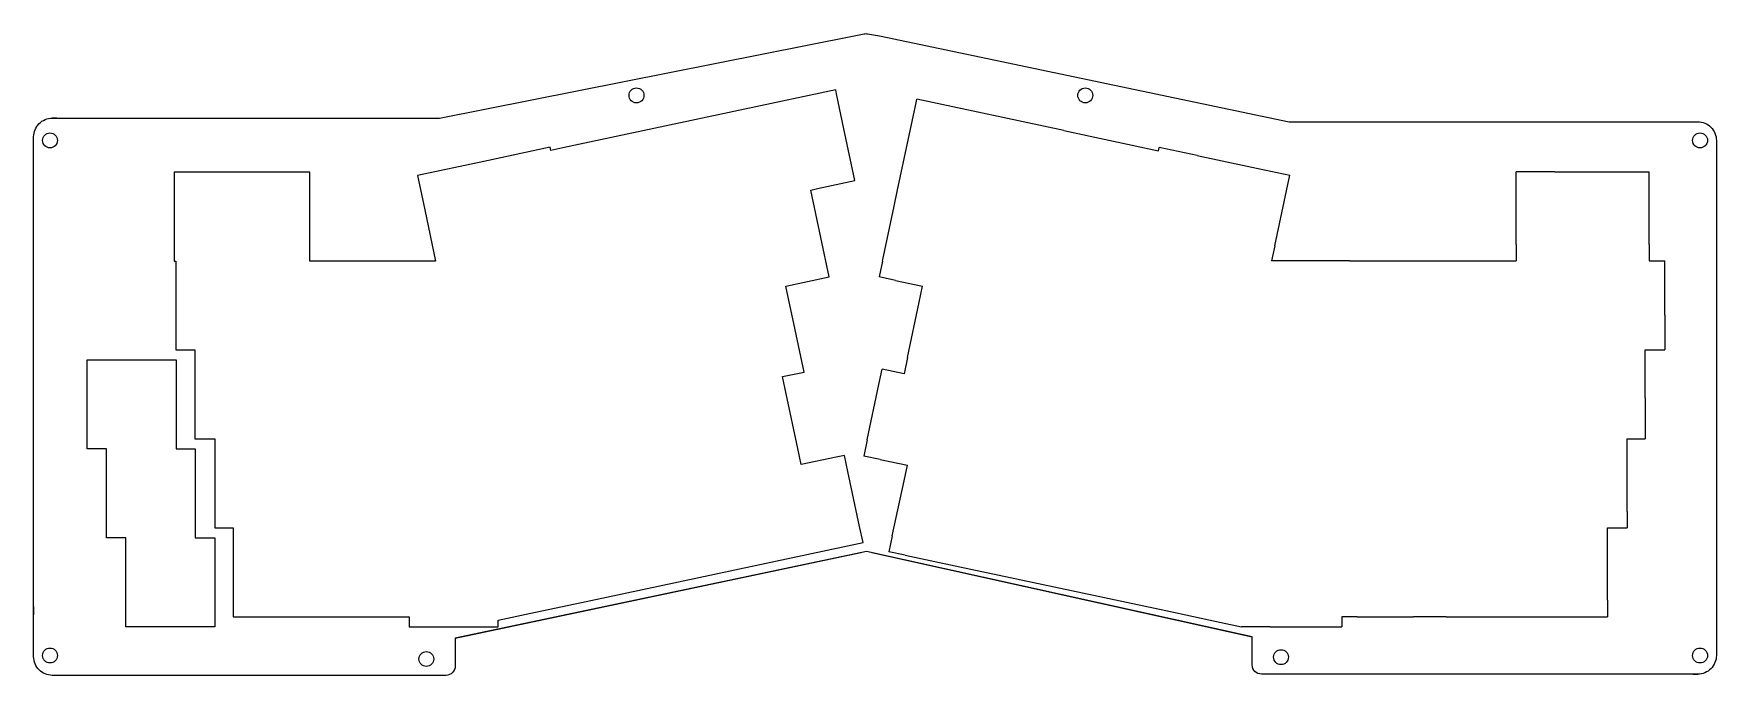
# Model space of a CAD drawing. Header units: millimetres. Extents: x -360 to 0, y 548 to 685.
import ezdxf

# ---------------------------------------------------------------- set-up
doc = ezdxf.new("R2010")
doc.units = ezdxf.units.MM
doc.layers.get('0').update_dxf_attribs({"linetype": 'CONTINUOUS'})

msp = doc.modelspace()

# ---------------------------------------------------------------- linework, layer by layer
for p, q in [((-170.97, 670.45), (-170.81, 671.23)), ((-139.31, 664.52), (-170.81, 671.23)), ((-355.02, 667.18), (-356.02, 667.18)), ((-174.95, 651.8), (-170.97, 670.45)), ((-139.31, 664.52), (-119.03, 660.21)), ((-119.03, 660.21), (-118.89, 660.88)), ((-110.79, 659.16), (-118.89, 660.88)), ((-110.79, 659.16), (-99.05, 656.67)), ((-99.05, 656.67), (-90.93, 654.95)), ((-91.63, 651.64), (-90.93, 654.95)), ((-34.18, 655.67), (-42.47, 655.67)), ((-42.47, 652.15), (-42.47, 655.67)), ((-34.18, 655.67), (-22.2, 655.67)), ((-22.2, 655.67), (-13.91, 655.67)), ((-13.91, 652.15), (-13.91, 655.67)), ((-175.69, 648.32), (-174.95, 651.8)), ((-94.15, 639.83), (-91.63, 651.64)), ((-42.47, 640.13), (-42.47, 652.15)), ((-13.91, 640.13), (-13.91, 652.15)), ((-178.2, 636.54), (-175.69, 648.32)), ((-94.15, 639.83), (-94.84, 636.58)), ((-42.47, 640.13), (-42.47, 636.58)), ((-13.91, 640.13), (-13.91, 636.63)), ((-178.2, 636.54), (-178.92, 633.16)), ((-78.12, 636.58), (-94.84, 636.58)), ((-78.12, 636.58), (-66.14, 636.58)), ((-66.14, 636.58), (-42.47, 636.58)), ((-13.91, 636.63), (-10.62, 636.63)), ((-10.62, 625), (-10.62, 636.63)), ((-175.42, 632.42), (-178.92, 633.16)), ((-175.42, 632.42), (-169.58, 631.17)), ((-170.31, 627.76), (-169.58, 631.17)), ((-172.82, 615.92), (-170.31, 627.76)), ((-10.62, 625), (-10.62, 617.54)), ((-14.79, 617.54), (-13.73, 617.54)), ((-14.79, 607.23), (-14.79, 617.54)), ((-13.73, 617.54), (-10.62, 617.54)), ((-178.94, 610.11), (-178.25, 613.39)), ((-173.57, 612.39), (-178.25, 613.39)), ((-172.82, 615.92), (-173.57, 612.39)), ((-181.46, 598.27), (-178.94, 610.11)), ((-14.79, 607.23), (-14.79, 598.47)), ((-18.67, 598.47), (-18.09, 598.47)), ((-18.67, 597.45), (-18.67, 598.47)), ((-18.09, 598.47), (-14.79, 598.47)), ((-181.46, 598.27), (-182.2, 594.78)), ((-178.7, 594.04), (-182.2, 594.78)), ((-18.67, 594.96), (-18.67, 597.45)), ((-18.67, 582.93), (-18.67, 594.96)), ((-183.08, 579.71), (-185.58, 591.48)), ((-178.7, 594.04), (-172.86, 592.8)), ((-173.57, 589.5), (-172.86, 592.8)), ((-176.08, 577.69), (-173.57, 589.5)), ((-18.67, 582.93), (-18.67, 579.42)), ((-176.08, 577.69), (-176.81, 574.29)), ((-22.84, 579.42), (-18.67, 579.42)), ((-22.84, 575.91), (-22.84, 579.42)), ((-269.72, 555.8), (-182.81, 574.09)), ((-180.49, 574.09), (-98.99, 556.05)), ((-173.32, 573.54), (-176.81, 574.29)), ((-173.32, 573.54), (-161.64, 571.05)), ((-22.84, 563.88), (-22.84, 575.91)), ((-161.64, 571.05), (-117.45, 561.66)), ((-360.02, 562.56), (-360.02, 560.8)), ((-360.02, 562.56), (-360.02, 560.8)), ((-22.84, 563.88), (-22.84, 560.37)), ((-117.45, 561.66), (-105.65, 559.14)), ((-105.65, 559.14), (-101.27, 558.21)), ((-79.77, 560.37), (-79.77, 558.21)), ((-76.47, 560.37), (-79.77, 560.37)), ((-76.47, 560.37), (-64.45, 560.37)), ((-57.42, 560.37), (-64.45, 560.37)), ((-57.42, 560.37), (-26.35, 560.37)), ((-26.35, 560.37), (-22.84, 560.37)), ((-260.5, 557.74), (-260.5, 557.74)), ((-95.1, 558.21), (-101.27, 558.21)), ((-95.1, 558.21), (-83.08, 558.21)), ((-83.08, 558.21), (-79.77, 558.21)), ((-274.22, 551.3), (-274.3, 551.3)), ((-4.55, 548.05), (-3.55, 548.05))]:
    msp.add_line(p, q)
msp.add_lwpolyline([(-360.02, 663.18, -0.414214), (-356.02, 667.18), (-348.97, 667.18), (-273.05, 667.18), (-184.25, 684.83), (-182.11, 685.25, -0.095606), (-181.36, 685.26), (-178.85, 684.79), (-91.05, 666.41), (-10.6, 666.41), (-3.55, 666.41, -0.414214), (0.45, 662.41), (0.45, 653.41), (0.45, 653.41), (0.45, 561.05), (0.45, 552.05, -0.414214), (-3.55, 548.05), (-10.6, 548.05), (-96.99, 548.05, -0.414214), (-98.99, 550.05), (-98.99, 556.05), (-181.64, 574.34), (-269.72, 555.8), (-269.72, 549.8, -0.414214), (-271.72, 547.8), (-349.18, 547.8), (-356.02, 547.8, -0.414214), (-360.02, 551.8), (-360.02, 654.21, 0.001576), (-360.02, 654.18)], format="xyb", close=True)
for points in [[(-183.08, 579.71), (-185.58, 591.48), (-186.31, 594.92), (-188.11, 594.54), (-195.6, 592.94), (-196.33, 596.37), (-198.83, 608.12), (-199.62, 611.81), (-194.98, 612.79), (-196.9, 621.86), (-198.88, 631.17), (-189.59, 633.15), (-191.39, 641.62), (-193.55, 651.78), (-192.07, 652.1), (-184.09, 653.8), (-186.44, 664.89), (-188.04, 672.43), (-188.21, 673.22), (-246.69, 660.81), (-249.21, 660.27), (-249.35, 660.95), (-263.59, 657.91), (-277.82, 654.88), (-276.25, 647.52), (-273.92, 636.57), (-284, 636.57), (-300.83, 636.57), (-300.83, 650.53), (-300.83, 655.62), (-315.38, 655.62), (-329.93, 655.62), (-329.93, 649), (-329.93, 636.57), (-329.55, 636.57), (-329.55, 629), (-329.55, 617.52), (-328.42, 617.52), (-325.48, 617.52), (-325.48, 608), (-325.48, 598.47), (-325.26, 598.47), (-324.45, 598.47), (-321.2, 598.47), (-321.2, 591.66), (-321.2, 580), (-321.2, 579.42), (-317.26, 579.42), (-317.26, 575.91), (-317.26, 563.88), (-317.26, 560.37), (-294.7, 560.37), (-282.68, 560.37), (-279.59, 560.37), (-279.59, 558.21), (-276.03, 558.21), (-264.05, 558.21), (-260.5, 558.21), (-260.5, 559.65), (-253.5, 561.13), (-241.66, 563.65), (-182.35, 576.25)], [(-324.76, 558.21), (-336.78, 558.21), (-340.29, 558.21), (-340.29, 561.77), (-340.29, 573.75), (-340.29, 577.28), (-344.44, 577.28), (-344.44, 580.82), (-344.44, 592.8), (-344.44, 596.33), (-348.55, 596.33), (-348.55, 599.87), (-348.55, 611.85), (-348.55, 615.4), (-344.99, 615.4), (-332.97, 615.4), (-329.46, 615.4), (-329.46, 611.85), (-329.46, 599.87), (-329.46, 596.33), (-328.91, 596.33), (-325.39, 596.33), (-325.39, 592.8), (-325.39, 580.82), (-325.39, 577.28), (-321.2, 577.28), (-321.2, 573.75), (-321.2, 561.77), (-321.2, 558.21)]]:
    msp.add_lwpolyline(points, close=True)
for centre in [(-230.88, 672.06), (-134.75, 672.06), (-356.52, 662.41), (-3.05, 662.41), (-356.52, 552.05), (-275.9, 551.3), (-92.81, 551.7), (-3.05, 552.05)]:
    msp.add_circle(centre, 1.6)
msp.add_open_spline([(-161.64, 571.05), (-161.62, 571.05), (-161.6, 571.05), (-161.58, 571.04)], degree=3)

doc.saveas('drawing.dxf')
